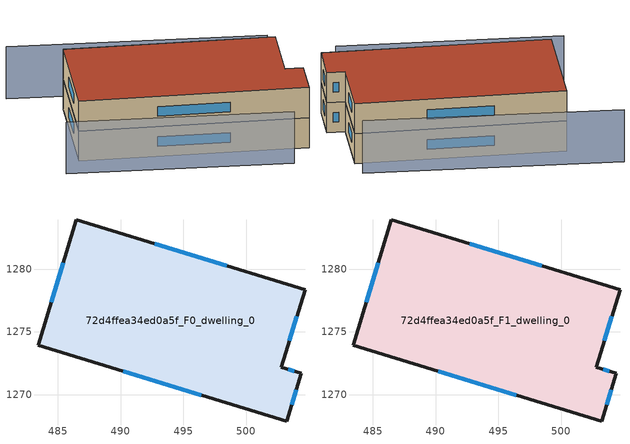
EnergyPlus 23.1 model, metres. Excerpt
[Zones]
72d4ffea34ed0a5f_F0_dwelling_0
 floor ground (EU_floor_Construction): 504.68,1278.36 502.8,1272.2 504.38,1271.71 503.22,1267.91 483.42,1273.96 486.46,1283.92 z0
 wall outside (EU_wall_Construction): 504.68,1278.36 486.46,1283.92 483.42,1273.96 503.22,1267.91 504.38,1271.71 502.8,1272.2 504.68,1278.36 z0:3
 window (EU_Window_Construction): 498.45,1280.26 492.7,1282.02 / 503.45,1274.31 504.04,1276.25 / 503.84,1271.88 503.34,1272.03 / 503.62,1269.21 503.98,1270.41 / 490.2,1271.89 496.44,1269.98 / 485.42,1280.51 484.46,1277.37 z1.03:1.97
72d4ffea34ed0a5f_F1_dwelling_0
 floor to 72d4ffea34ed0a5f_F0_dwelling_0 (EU_floor_Construction): 504.68,1278.36 502.8,1272.2 504.38,1271.71 503.22,1267.91 483.42,1273.96 486.46,1283.92 z3
 wall outside (EU_wall_Construction): 504.68,1278.36 486.46,1283.92 483.42,1273.96 503.22,1267.91 504.38,1271.71 502.8,1272.2 504.68,1278.36 z3:6
 window (EU_Window_Construction): 498.45,1280.26 492.7,1282.02 / 503.45,1274.31 504.04,1276.25 / 503.84,1271.88 503.34,1272.03 / 503.62,1269.21 503.98,1270.41 / 490.2,1271.89 496.44,1269.98 / 485.42,1280.51 484.46,1277.37 z4.03:4.97
 roof outside (EU_roof_Construction): 503.22,1267.91 504.38,1271.71 502.8,1272.2 504.68,1278.36 486.46,1283.92 483.42,1273.96 z6
shading: 481.37,1272.23 500.74,1265.66 z0:5.1; 504.81,1280.34 482.7,1288 z0:5.2
[Building]
EU S2 Campaign: North Axis=0; Terrain=City; Solar Distribution=FullExterior
[Site:Location]
Cape.Town.Intl.AP: Latitude=-33.965; Longitude=18.602; Time Zone=2; Elevation=46
[SizingPeriod:WeatherFileDays]
AnnualSizingPeriod: Begin Month=1; Begin Day of Month=1; End Month=12; End Day of Month=31; Day of Week for Start Day=Monday; Use Weather File Daylight Saving Period=No; Use Weather File Rain and Snow Indicators=No
[MATERIAL]
EU_InternalMass_Material: Roughness=MediumRough; Thickness=0.1; Conductivity=1; Density=1800; Specific Heat=900; Thermal Absorptance=0.9; Solar Absorptance=0.7; Visible Absorptance=0.7
[MATERIAL:NOMASS] Roughness=MediumRough; Thermal Absorptance=0.9; Solar Absorptance=0.7; Visible Absorptance=0.7
Name | Thermal Resistance
EU_wall_NoMass | 0.493876
EU_roof_NoMass | 0.449382
EU_floor_NoMass | 1.25
[WINDOWMATERIAL:SIMPLEGLAZINGSYSTEM]
EU_Window_SimpleGlazing: UFactor=4.4; Solar Heat Gain Coefficient=0.85; Visible Transmittance=0.85
[CONSTRUCTION]
EU_wall_Construction: EU_wall_NoMass
EU_roof_Construction: EU_roof_NoMass
EU_floor_Construction: EU_floor_NoMass
EU_Window_Construction: EU_Window_SimpleGlazing
EU_InternalMass_Construction: EU_InternalMass_Material
[ZONE] Type=1; Multiplier=1; Ceiling Height=autocalculate; Volume=615.502; Floor Area=autocalculate; Part of Total Floor Area=Yes
72d4ffea34ed0a5f_F0_dwelling_0; 72d4ffea34ed0a5f_F1_dwelling_0
[INTERNALMASS] Construction=EU_InternalMass_Construction; Surface Area=205.167
Name | Zone or ZoneList
72d4ffea34ed0a5f_F0_dwelling_0_EU_InternalMass | 72d4ffea34ed0a5f_F0_dwelling_0
72d4ffea34ed0a5f_F1_dwelling_0_EU_InternalMass | 72d4ffea34ed0a5f_F1_dwelling_0
[OTHEREQUIPMENT] Fuel Type=Electricity; Design Level Calculation Method=Watts/Area; Power per Zone Floor Area=1; Fraction Latent=0; Fraction Radiant=0; Fraction Lost=0; Carbon Dioxide Generation Rate=0; EndUse Subcategory=EU_Step8_InternalGains
Name | Zone or ZoneList or Space or SpaceList | Schedule
EU_Step8_InternalGain_72d4ffea34ed0a5f_F0_dwelling_0_f000 | 72d4ffea34ed0a5f_F0_dwelling_0 | EU_Step8_GainSchedule_72d4ffea34ed0a5f_F0_dwelling_0_f000
EU_Step8_InternalGain_72d4ffea34ed0a5f_F1_dwelling_0_f000 | 72d4ffea34ed0a5f_F1_dwelling_0 | EU_Step8_GainSchedule_72d4ffea34ed0a5f_F1_dwelling_0_f000
[ZONEVENTILATION:DESIGNFLOWRATE] Schedule=EU_AlwaysOn; Design Flow Rate Calculation Method=AirChanges/Hour; Air Changes per Hour=0.64; Ventilation Type=Natural; Fan Pressure Rise=0; Fan Total Efficiency=1; Constant Term Coefficient=1; Temperature Term Coefficient=0; Velocity Term Coefficient=0; Velocity Squared Term Coefficient=0; Minimum Indoor Temperature=-100; Maximum Indoor Temperature=100; Delta Temperature=-100; Minimum Outdoor Temperature=-100; Maximum Outdoor Temperature=100; Maximum Wind Speed=40
Name | Zone or ZoneList or Space or SpaceList
EU_ConstantAir_72d4ffea34ed0a5f_F0_dwelling_0 | 72d4ffea34ed0a5f_F0_dwelling_0
EU_ConstantAir_72d4ffea34ed0a5f_F1_dwelling_0 | 72d4ffea34ed0a5f_F1_dwelling_0
[HVACTEMPLATE:THERMOSTAT] Constant Heating Setpoint=20; Constant Cooling Setpoint=50
EU_HeatOnly_72d4ffea34ed0a5f_F0_dwelling_0; EU_HeatOnly_72d4ffea34ed0a5f_F1_dwelling_0
[HVACTEMPLATE:ZONE:IDEALLOADSAIRSYSTEM] System Availability Schedule=EU_AlwaysOn; Maximum Heating Supply Air Temperature=50; Minimum Cooling Supply Air Temperature=13; Maximum Heating Supply Air Humidity Ratio=0.0156; Minimum Cooling Supply Air Humidity Ratio=0.0077; Heating Limit=NoLimit; Cooling Limit=NoLimit; Heating Availability Schedule=EU_AlwaysOn; Cooling Availability Schedule=EU_CoolingOff; Dehumidification Control Type=ConstantSensibleHeatRatio; Cooling Sensible Heat Ratio=0.7; Dehumidification Setpoint=60; Humidification Control Type=None; Humidification Setpoint=30; Outdoor Air Method=None; Outdoor Air Flow Rate per Person=0.00944; Outdoor Air Flow Rate per Zone Floor Area=0; Outdoor Air Flow Rate per Zone=0; Demand Controlled Ventilation Type=None; Outdoor Air Economizer Type=NoEconomizer; Heat Recovery Type=None; Sensible Heat Recovery Effectiveness=0.7; Latent Heat Recovery Effectiveness=0.65
Name | Template Thermostat
72d4ffea34ed0a5f_F0_dwelling_0 | EU_HeatOnly_72d4ffea34ed0a5f_F0_dwelling_0
72d4ffea34ed0a5f_F1_dwelling_0 | EU_HeatOnly_72d4ffea34ed0a5f_F1_dwelling_0
[SIZING:ZONE] Zone Cooling Design Supply Air Temperature Input Method=SupplyAirTemperature; Zone Cooling Design Supply Air Temperature=13; Zone Heating Design Supply Air Temperature Input Method=SupplyAirTemperature; Zone Heating Design Supply Air Temperature=50; Zone Cooling Design Supply Air Humidity Ratio=0.008; Zone Heating Design Supply Air Humidity Ratio=0.008; Cooling Design Air Flow Method=DesignDay; Cooling Design Air Flow Rate=0; Cooling Minimum Air Flow per Zone Floor Area=0.000762; Cooling Minimum Air Flow=0; Cooling Minimum Air Flow Fraction=0.2; Heating Design Air Flow Method=DesignDay; Heating Design Air Flow Rate=0; Heating Maximum Air Flow per Zone Floor Area=0.002032; Heating Maximum Air Flow=0.141576; Heating Maximum Air Flow Fraction=0.3; Account for Dedicated Outdoor Air System=No; Dedicated Outdoor Air System Control Strategy=NeutralSupplyAir; Dedicated Outdoor Air Low Setpoint Temperature for Design=autosize; Dedicated Outdoor Air High Setpoint Temperature for Design=autosize; Zone Load Sizing Method=Sensible Load Only No Latent Load; Zone Latent Cooling Design Supply Air Humidity Ratio Input Method=HumidityRatioDifference; Zone Cooling Design Supply Air Humidity Ratio Difference=0.005; Zone Latent Heating Design Supply Air Humidity Ratio Input Method=HumidityRatioDifference; Zone Humidification Design Supply Air Humidity Ratio Difference=0.005
72d4ffea34ed0a5f_F0_dwelling_0; 72d4ffea34ed0a5f_F1_dwelling_0
[SCHEDULE:CONSTANT]
Name | Hourly Value
EU_AlwaysOn | 1
EU_CoolingOff | 0
[SCHEDULE:FILE] Column Number=1; Rows to Skip at Top=0; Number of Hours of Data=8760; Column Separator=Comma; Interpolate to Timestep=No; Minutes per Item=60; Adjust Schedule for Daylight Savings=Yes
Name | File
EU_Step8_GainSchedule_72d4ffea34ed0a5f_F0_dwelling_0_f000 | ../../schedules/72d4ffea34ed0a5f/72d4ffea34ed0a5f_F0_dwelling_0_f000_gain.csv
EU_Step8_GainSchedule_72d4ffea34ed0a5f_F1_dwelling_0_f000 | ../../schedules/72d4ffea34ed0a5f/72d4ffea34ed0a5f_F1_dwelling_0_f000_gain.csv
